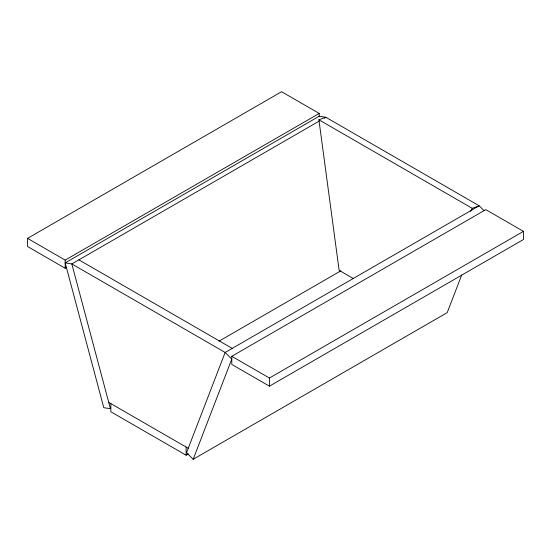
<?xml version="1.0" encoding="UTF-8"?>
<svg xmlns="http://www.w3.org/2000/svg" width="551" height="551" viewBox="0 0 551 551"><rect width="100%" height="100%" fill="white"/><g stroke="black" fill="none" stroke-linecap="round" stroke-linejoin="round"><path stroke-width="0.83" d="M484.005 210.613L479.184 205.798L225.159 352.461L186.548 452.674L193.174 459.286L231.792 359.08L225.159 352.461L71.816 263.929L65.183 262.889L103.795 407.685L110.427 408.725L71.816 263.929L319.132 121.137M461.724 274.949L447.205 312.631L193.174 459.286M470.595 211.336L472.248 208.319L479.184 205.798L325.841 117.267L319.208 116.227L65.183 262.889M66.671 267.387L65.183 268.247L27.55 246.517L27.55 238.369L281.575 91.714L319.208 113.437L319.208 116.702M27.55 238.369L65.183 260.1L319.208 113.437M324.353 118.128L325.841 117.267L318.905 119.787L339.127 270.334L353.281 278.51M218.981 341.186L340.862 270.816M231.792 356.29L485.817 209.628L523.45 231.358L523.45 239.506L269.425 386.168L231.792 364.438L231.792 356.29L269.425 378.02L523.45 231.358M110.854 403.614L110.854 411.762L186.121 455.216L188.352 453.921M318.905 119.787L472.248 208.319M78.869 259.852L232.219 348.39M108.74 402.388L188.235 448.287M269.425 378.02L269.425 386.168M186.121 447.068L186.121 455.216M65.183 260.1L65.183 268.247"/></g></svg>
